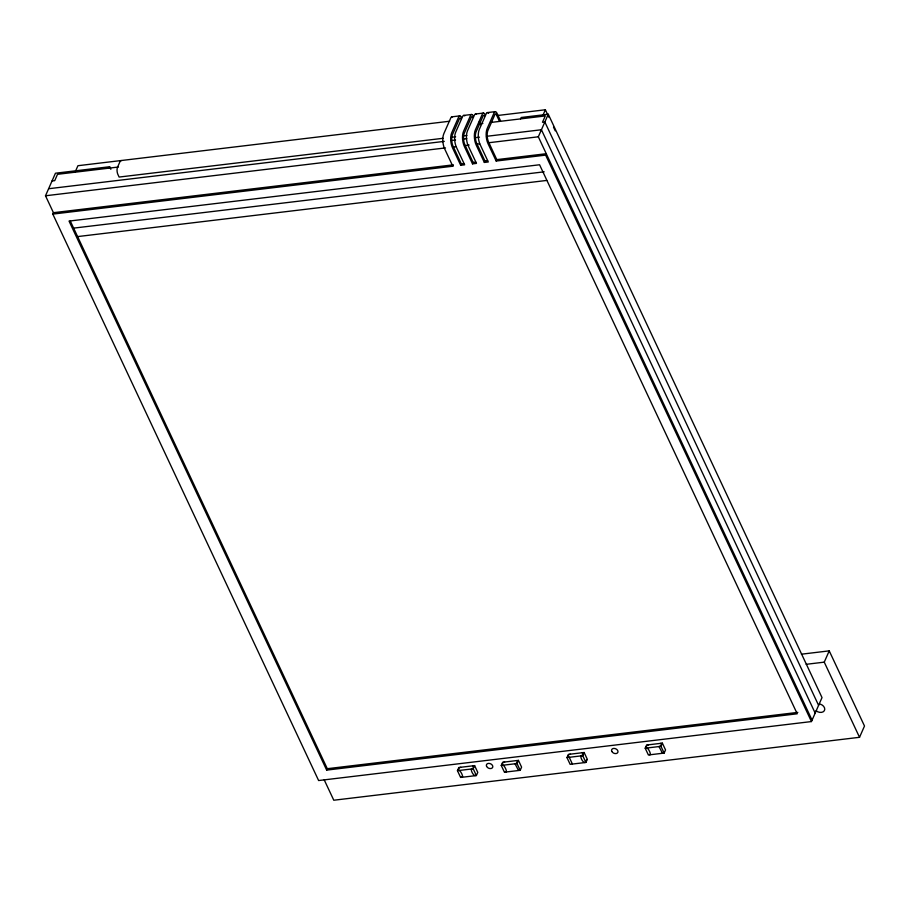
<?xml version="1.0" encoding="UTF-8"?>
<svg xmlns="http://www.w3.org/2000/svg" width="910" height="910" viewBox="0 0 910 910"><rect width="100%" height="100%" fill="white"/><g stroke="black" fill="none" stroke-linecap="round" stroke-linejoin="round"><path stroke-width="1.36" d="M52.814 214.1L452.816 166.223L453.408 164.824L53.44 212.69L52.814 214.1L318.625 780.541L811.447 721.562L822.014 697.595L548.275 114.239L521.168 117.492L520.543 118.891M53.44 212.69L45.5 195.775L55.453 173.219L109.655 166.735L110.861 169.294M75.166 171.979L77.93 165.711L449.631 121.235M109.041 168.145L109.655 166.735M464.737 115.911A4.334 1.922 83.2 0 0 462.644 116.423L455.671 132.246A10.874 4.812 83.2 0 0 456.513 147.477L464.646 164.812L460.699 165.279L461.325 163.868L452.805 145.634A8.656 3.833 83.2 0 1 452.224 135.192L459.584 118.425A2.116 0.933 83.2 0 1 460.756 118.653L460.881 118.903M476.305 114.262A4.334 1.922 83.2 0 0 474.474 115.001L467.49 130.835A10.874 4.812 83.2 0 0 468.332 146.066L476.465 163.39L472.529 163.868L473.143 162.458L464.635 144.212A8.656 3.833 83.2 0 1 464.054 133.781L471.414 117.003A2.116 0.933 83.2 0 1 472.574 117.242L472.711 117.492M488.636 113.375A4.334 1.922 83.2 0 0 486.304 113.591L479.32 129.413A10.874 4.812 83.2 0 0 480.161 144.656L488.295 161.98L484.359 162.446L484.973 161.047L476.465 142.802A8.656 3.833 83.2 0 1 475.885 132.359L483.244 115.593A2.116 0.933 83.2 0 1 484.404 115.82L484.541 116.07M496.803 159.625L546.262 153.71L545.636 155.121L496.177 161.036L496.803 159.625L488.283 141.38A8.656 3.833 83.2 0 1 487.714 130.949L495.063 114.171A2.116 0.933 83.2 0 1 496.234 114.41L499.362 121.053M543.156 114.785L545.374 109.769L497.497 115.502M812.073 720.151L538.322 136.796L548.275 114.239M326.679 770.11L69.035 221.085L539.573 164.767L797.217 713.793L326.679 770.11L327.293 768.7L70.229 220.88M457.446 770.679L458.845 767.505L474.611 765.617L477.784 772.385L476.385 775.559L460.619 777.447L457.446 770.679L473.211 768.791L474.611 765.617M460.813 767.278L459.175 767.801L458.094 770.269C460.028 768.62 464.964 779.108 461.268 777.038M472.643 765.856L473.962 766.038L472.87 768.495C468.775 767.369 473.735 777.686 476.044 775.263M501.251 765.435L502.65 762.261L518.427 760.373L521.601 767.141L520.202 770.315L504.424 772.203L501.251 765.435L517.028 763.547L518.427 760.373M504.618 762.034L502.991 762.557L501.899 765.026C503.833 763.376 508.77 773.864 505.073 771.794M516.448 760.612L517.779 760.794L516.687 763.262L515.049 763.786L518.381 770.201M566.964 757.575L568.363 754.401L584.14 752.513L587.314 759.281L585.915 762.455L570.138 764.332L566.964 757.575L582.741 755.687L584.14 752.513M570.331 754.163L568.704 754.697L567.612 757.165L569.091 756.983L572.265 763.752M582.161 752.752L583.492 752.923L582.4 755.391C578.305 754.254 583.253 764.571 585.574 762.159L586.666 759.691M645.201 748.213L646.601 745.04L662.366 743.152L665.54 749.92L664.141 753.082L648.375 754.97L645.201 748.213L660.967 746.325L662.366 743.152M648.568 744.801L646.93 745.336L645.85 747.804C647.784 746.154 652.72 756.642 649.023 754.561M660.398 743.39L661.718 743.561L660.626 746.029L658.999 746.564L662.321 752.968M324.222 779.847L333.788 800.231L859.529 737.305L824.255 662.15L829.226 650.866L801.414 654.199M859.529 737.305L864.5 726.032L829.226 650.866M451.883 116.833L459.766 115.888M463.713 115.422L471.596 114.478M475.543 114L483.426 113.067M487.362 112.59L495.256 111.646M118.471 167.019L57.512 174.31L54.725 180.658L52.029 180.976M478.649 123.908L482.846 123.407M491.218 122.406L545.272 115.934L542.474 122.281L544.851 121.997L818.59 705.341M442.965 138.309L119.108 177.063L117.731 174.072A5.392 2.389 83.2 0 1 117.367 167.576L120.075 161.445A5.392 2.389 83.2 0 1 121.496 160.638M451.405 137.296L455.637 136.784M462.678 135.943L466.898 135.442M48.605 188.734L444.273 141.38M451.314 140.538L455.535 140.026M462.576 139.184L466.807 138.684M475.248 137.672L479.479 137.16M486.52 136.318L541.427 129.755L815.178 713.099M45.5 195.775L445.479 147.909M453.385 146.965L456.012 146.646M465.215 145.554L469.15 145.077M477.045 144.133L479.672 143.814M488.863 142.722L538.322 136.796M461.325 163.868L463.952 163.561M473.143 162.458L475.771 162.139M484.973 161.047L487.601 160.729M73.63 228.126L544.169 171.819M77.6 236.589L546.717 180.442M806.18 664.311L824.255 662.15M327.293 768.7L797.831 712.382M545.374 109.769L548.855 117.208M553.508 127.116L555.248 130.835M545.636 155.121L811.447 721.562M500.568 120.871L496.962 113.193A4.334 1.922 83.2 0 0 494.187 112.647L487.203 128.469A10.874 4.812 83.2 0 0 488.044 143.712L496.177 161.036M479.047 122.133L480.252 124.693M484.359 162.446L476.226 145.122A10.874 4.812 83.2 0 1 475.384 129.891L482.357 114.057A4.334 1.922 83.2 0 1 485.132 114.615M472.529 163.868L464.396 146.544A10.874 4.812 83.2 0 1 463.554 131.302L470.538 115.479A4.334 1.922 83.2 0 1 473.302 116.025M460.699 165.279L452.566 147.955A10.874 4.812 83.2 0 1 451.724 132.724L458.708 116.889A4.334 1.922 83.2 0 1 461.484 117.435M452.816 166.223L444.683 148.899A10.874 4.812 83.2 0 1 443.841 133.668L450.825 117.834A4.334 1.922 83.2 0 1 452.395 116.935M660.967 746.325L664.141 753.082M582.741 755.687L585.915 762.455M517.028 763.547L520.202 770.315M473.211 768.791L476.385 775.559M820.137 704.078A5.619 4.038 23.8 0 1 824.335 710.71A5.619 4.038 23.8 0 1 816.042 710.755M611.759 751.364A3.378 2.423 23.8 0 0 617.31 753.059A3.378 2.423 23.8 0 0 615.217 748.6A3.378 2.423 23.8 0 0 611.759 751.364M486.577 766.345A3.378 2.423 23.8 0 0 492.139 768.04A3.378 2.423 23.8 0 0 490.046 763.581A3.378 2.423 23.8 0 0 486.577 766.345"/></g></svg>
